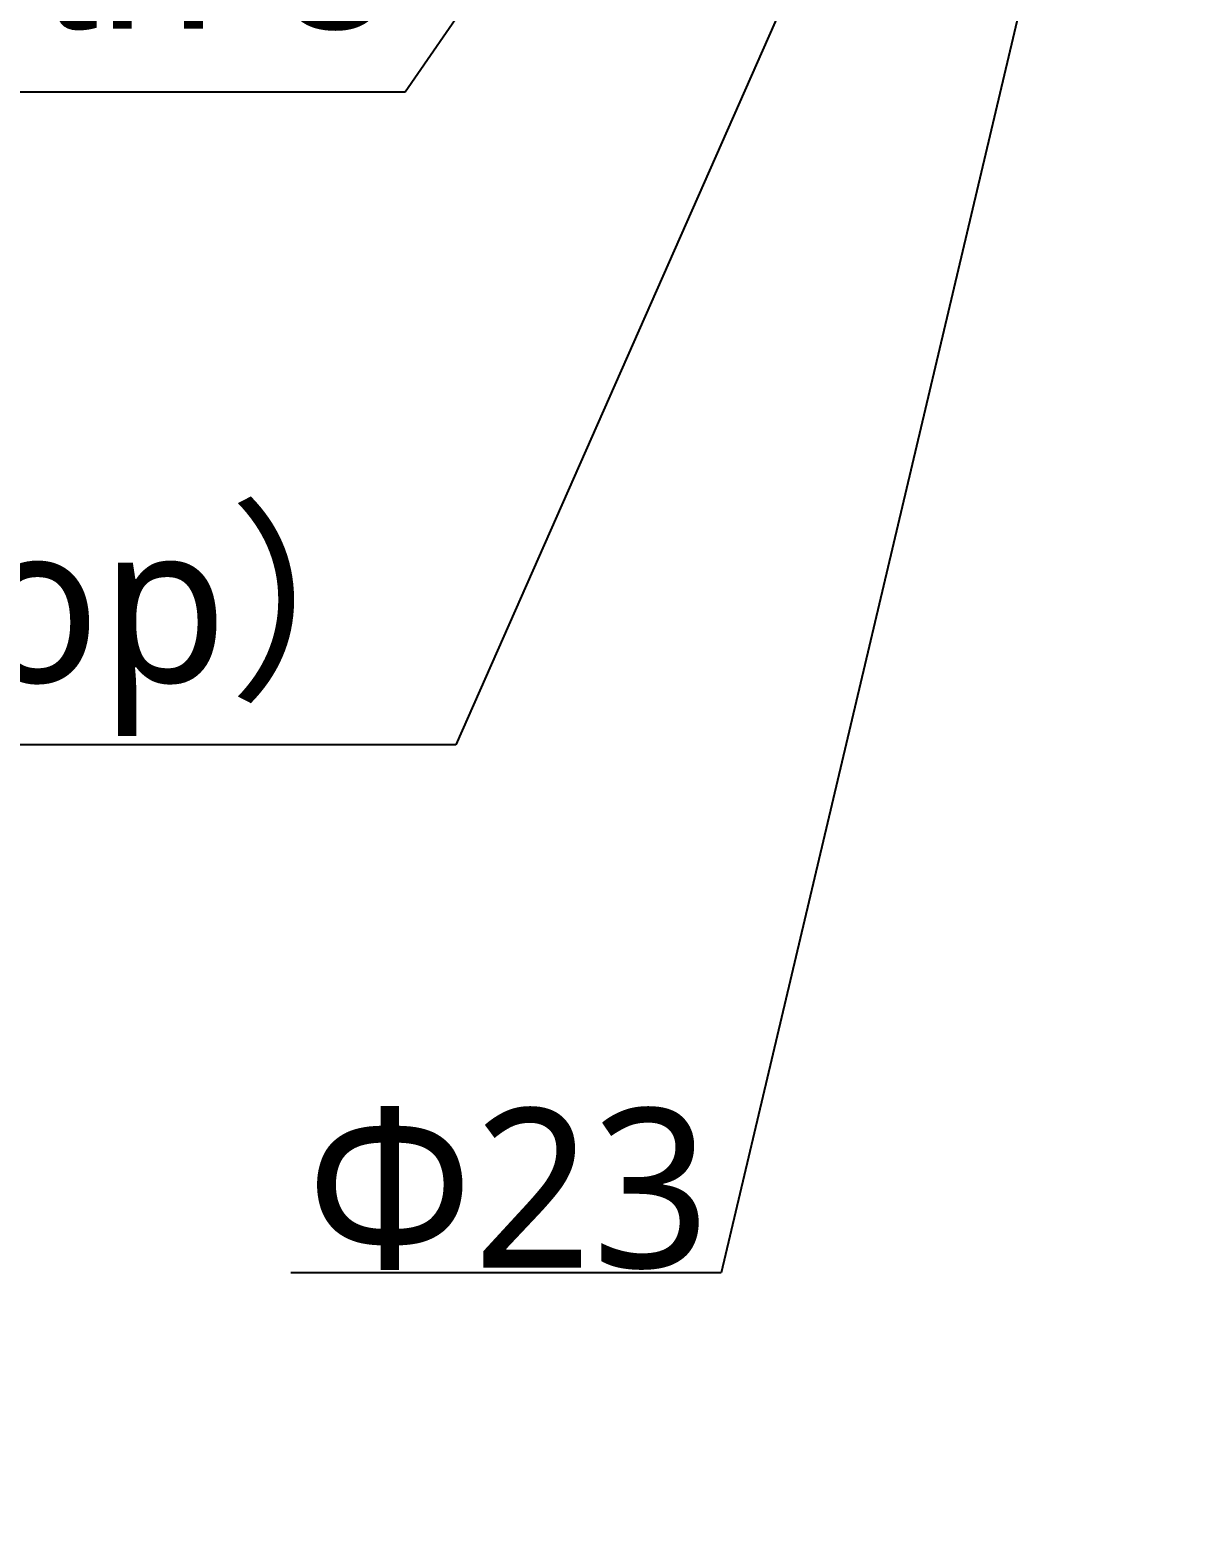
# Model space of a CAD drawing. Header units: millimetres. Extents: x 5828 to 6704, y 123 to 421.
# Drawn here: x 6380.93 to 6391.79, y 364.77 to 378.9 of the extents above; entities that cross this region are included whole.
import ezdxf
from ezdxf import colors
from ezdxf.entities.mleader import LeaderData, LeaderLine
from ezdxf.math import Vec2, Vec3

# ---------------------------------------------------------------- set-up
doc = ezdxf.new("R2010")
doc.units = ezdxf.units.MM
doc.layers.add('多重引线', color=7, linetype='Continuous')
doc.styles.add('微软雅黑', font='msyh.ttc')

msp = doc.modelspace()

# ---------------------------------------------------------------- leaders
at = {"layer": '多重引线'}
ml = msp.add_multileader_mtext('Standard', dxfattribs=at)
ml.set_content('2{\\A1;\\fSource Han Sans CN Regular|b0|i0|c0|p34;×}M3 Through（on mechanical stop）', style='微软雅黑')
ml.set_leader_properties()
ml.build(insert=Vec2(0, 0))
ml.multileader.update_dxf_attribs({"has_dogleg": 0, "text_left_attachment_type": 5, "text_right_attachment_type": 5, "dogleg_length": 0.2, "arrow_head_size": 1.25})
ctx = ml.context
ctx.base_point, ctx.char_height, ctx.arrow_head_size, ctx.landing_gap_size, ctx.plane_origin = Vec3(6348.6978, 372.1685), 1.5, 1.25, 0.1, Vec3(6391.2125, 386.3584)
ctx.left_attachment, ctx.right_attachment, ctx.text_align_type = 5, 5, 2
notes = []
notes.append((ctx, [(0, (1, 1, 0), (6385.1438, 372.1685), (-1, 0), 0.2, [(0, [(6391.2125, 386.3584)], 0, [])])]))
ctx.mtext.insert, ctx.mtext.alignment, ctx.mtext.flow_direction = Vec3(6384.8438, 374.2582), 3, 5
ml = msp.add_multileader_mtext('Standard', dxfattribs=at)
ml.set_content('{\\A1;\\C256;2\\fSource Han Sans CN Regular|b0|i0|c0|p34;\\C0;×\\fMicrosoft YaHei|b0|i0|c134|p34;\\C256;M4 \\fSource Han Sans CN Regular|b0|i0|c0|p34;\\C0; Depth \\fMicrosoft YaHei|b0|i0|c134|p34;\\C256;8}', style='微软雅黑')
ml.set_leader_properties()
ml.build(insert=Vec2(0, 0))
ml.multileader.update_dxf_attribs({"has_dogleg": 0, "text_left_attachment_type": 5, "text_right_attachment_type": 5, "dogleg_length": 0.2, "arrow_head_size": 1.25})
ctx = ml.context
ctx.base_point, ctx.char_height, ctx.arrow_head_size, ctx.landing_gap_size, ctx.plane_origin = Vec3(6369.6776, 378.318), 1.5, 1.25, 0.1, Vec3(6389.4902, 385.5837)
ctx.left_attachment, ctx.right_attachment, ctx.text_align_type = 5, 5, 2
notes.append((ctx, [(0, (1, 1, 0), (6384.6681, 378.318), (-1, 0), 0.2, [(0, [(6389.4902, 385.5837)], 0, [])])]))
ctx.mtext.insert, ctx.mtext.alignment, ctx.mtext.flow_direction = Vec3(6384.3681, 380.4156), 3, 5
ml = msp.add_multileader_mtext('Standard', dxfattribs=at)
ml.set_content('{\\A1;\\C256;Φ}23', style='微软雅黑')
ml.set_leader_properties()
ml.build(insert=Vec2(0, 0))
ml.multileader.update_dxf_attribs({"has_dogleg": 0, "text_left_attachment_type": 5, "text_right_attachment_type": 5, "dogleg_length": 0.2, "arrow_head_size": 1.25})
ctx = ml.context
ctx.base_point, ctx.char_height, ctx.arrow_head_size, ctx.landing_gap_size, ctx.plane_origin = Vec3(6383.5346, 367.1953), 1.5, 1.25, 0.1, Vec3(6391.7857, 385.5762)
ctx.left_attachment, ctx.right_attachment, ctx.text_align_type = 5, 5, 2
notes.append((ctx, [(0, (1, 1, 0), (6387.6444, 367.1953), (-1, 0), 0.2, [(0, [(6391.7857, 385.5762)], 0, [])])]))
ctx.mtext.insert, ctx.mtext.alignment, ctx.mtext.flow_direction = Vec3(6387.3444, 368.7457), 3, 5
for ctx, leaders in notes:
    for number, flags, end, landing, length, lines in leaders:
        leader = LeaderData()
        leader.index, (leader.has_last_leader_line, leader.has_dogleg_vector, leader.attachment_direction) = number, flags
        leader.last_leader_point, leader.dogleg_vector, leader.dogleg_length = Vec3(end), Vec3(landing), length
        for number, points, colour, breaks in lines:
            line = LeaderLine()
            line.index, line.vertices, line.color, line.breaks = number, Vec3.list(points), colors.encode_raw_color(colour), breaks
            leader.lines.append(line)
        ctx.leaders.append(leader)

doc.saveas('drawing.dxf')
